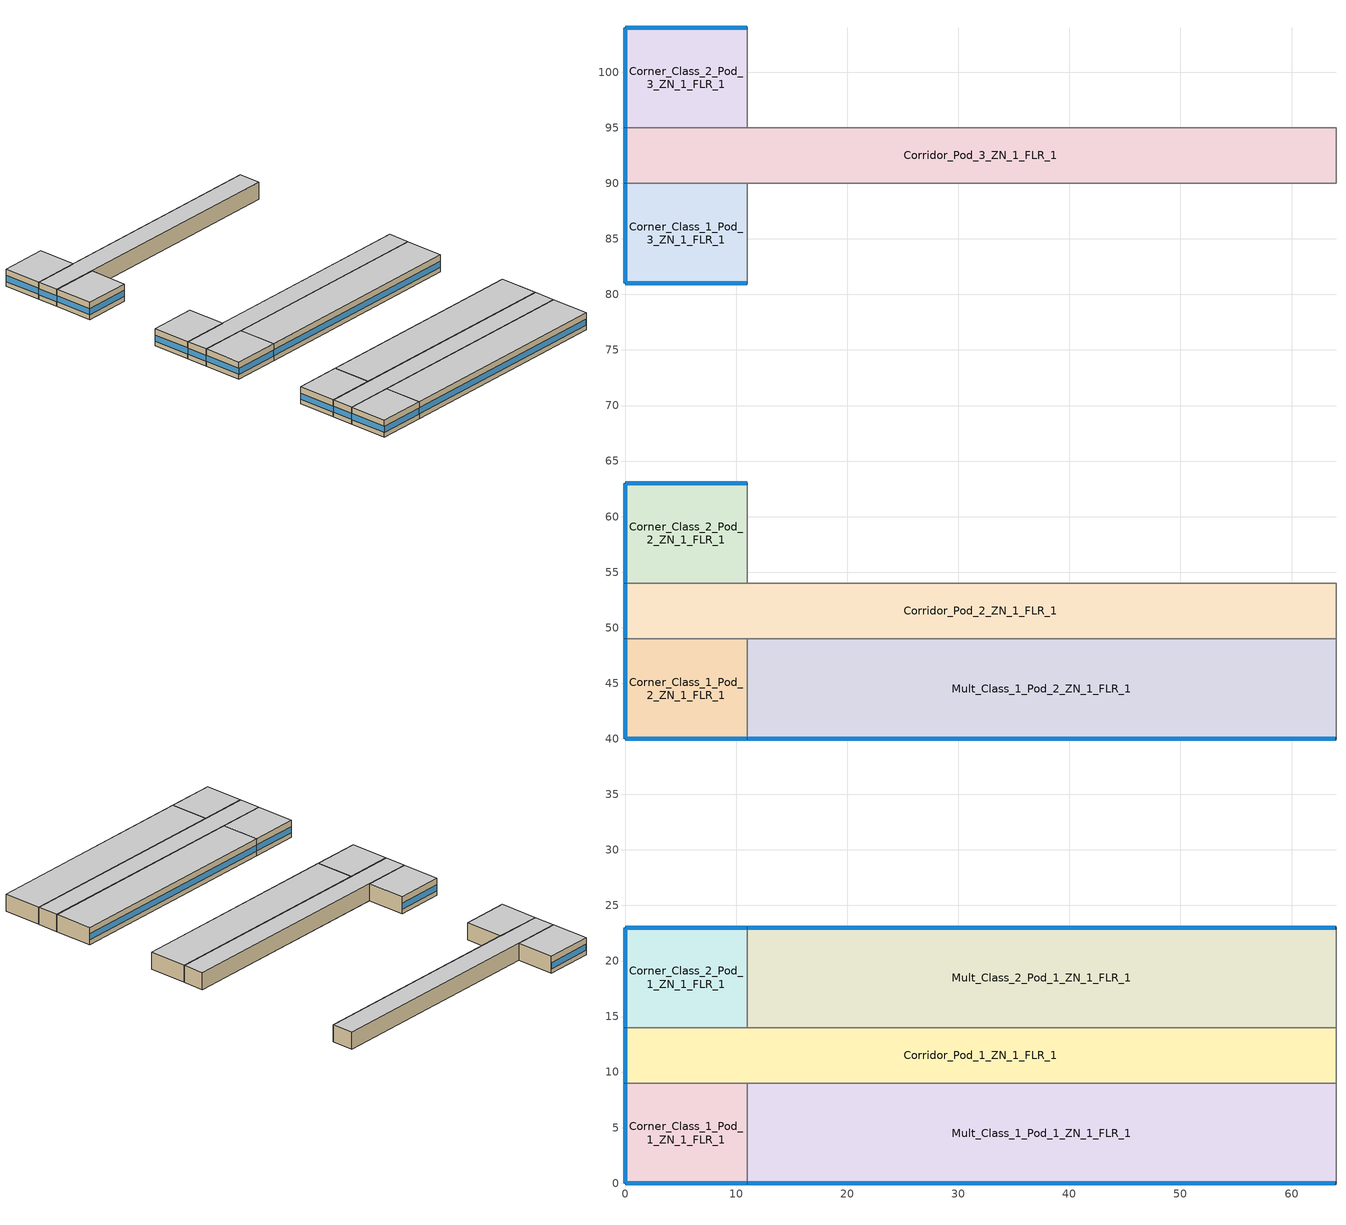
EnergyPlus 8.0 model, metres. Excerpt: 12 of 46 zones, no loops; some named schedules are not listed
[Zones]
Corner_Class_1_Pod_1_ZN_1_FLR_1
 floor ground (ext_slab_6in_with_carpet): 0,9 11,9 11,0 0,0 z0
 wall outside (nonres_ext_wall): 0,9 0,0 11,0 z0:4
 wall to Mult_Class_1_Pod_1_ZN_1_FLR_1 (int_wall): 11,0 11,9 z0:4
 wall to Corridor_Pod_1_ZN_1_FLR_1 (int_wall): 11,9 0,9 z0:4
 window (Window_U_0.72_SHGC_0.25): 0.05,0 10.95,0 z1.1:2.51; 0,8.95 0,0.05 z1.1:2.52
 ceiling to Corner_Class_1_Pod_1_ZN_1_FLR_2 (int_slab_ceiling): 0,0 11,0 11,9 0,9 z4
Mult_Class_1_Pod_1_ZN_1_FLR_1
 floor ground (ext_slab_6in_with_carpet): 11,9 64,9 64,0 11,0 z0
 wall outside (nonres_ext_wall): 11,0 64,0 z0:4
 wall to Lobby_ZN_1_FLR_1 (int_wall): 64,0 64,9 z0:4
 wall to Corridor_Pod_1_ZN_1_FLR_1 (int_wall): 64,9 11,9 z0:4
 window (Window_U_0.72_SHGC_0.25): 11.05,0 63.95,0 z1.1:2.5
 ceiling to Mult_Class_1_Pod_1_ZN_1_FLR_2 (int_slab_ceiling): 11,0 64,0 64,9 11,9 z4
Corridor_Pod_1_ZN_1_FLR_1
 floor ground (ext_slab_6in_with_carpet): 0,14 64,14 64,9 0,9 z0
 wall outside (nonres_ext_wall): 0,14 0,9 z0:4
 wall to Lobby_ZN_1_FLR_1 (int_wall): 64,9 64,14 z0:4
 wall to Mult_Class_2_Pod_1_ZN_1_FLR_1 (int_wall): 64,14 11,14 z0:4
 wall to Corner_Class_2_Pod_1_ZN_1_FLR_1 (int_wall): 11,14 0,14 z0:4
 window (Window_U_0.72_SHGC_0.25): 0,13.95 0,9.05 z1.1:2.53
 ceiling to Corridor_Pod_1_ZN_1_FLR_2 (int_slab_ceiling): 0,9 64,9 64,14 0,14 z4
Corner_Class_2_Pod_1_ZN_1_FLR_1
 floor ground (ext_slab_6in_with_carpet): 0,23 11,23 11,14 0,14 z0
 wall outside (nonres_ext_wall): 11,23 0,23 0,14 z0:4
 wall to Mult_Class_2_Pod_1_ZN_1_FLR_1 (int_wall): 11,14 11,23 z0:4
 window (Window_U_0.72_SHGC_0.25): 10.95,23 0.05,23 z1.1:2.51; 0,22.95 0,14.05 z1.1:2.52
 ceiling to Corner_Class_2_Pod_1_ZN_1_FLR_2 (int_slab_ceiling): 0,14 11,14 11,23 0,23 z4
Mult_Class_2_Pod_1_ZN_1_FLR_1
 floor ground (ext_slab_6in_with_carpet): 11,23 64,23 64,14 11,14 z0
 wall outside (nonres_ext_wall): 64,23 11,23 z0:4
 wall to Main_Corridor_ZN_1_FLR_1 (int_wall): 64,14 64,23 z0:4
 window (Window_U_0.72_SHGC_0.25): 63.95,23 11.05,23 z1.1:2.5
 ceiling to Mult_Class_2_Pod_1_ZN_1_FLR_2 (int_slab_ceiling): 11,14 64,14 64,23 11,23 z4
Corner_Class_1_Pod_2_ZN_1_FLR_1
 floor ground (ext_slab_6in_with_carpet): 0,49 11,49 11,40 0,40 z0
 wall outside (nonres_ext_wall): 0,49 0,40 11,40 z0:4
 wall to Mult_Class_1_Pod_2_ZN_1_FLR_1 (int_wall): 11,40 11,49 z0:4
 wall to Corridor_Pod_2_ZN_1_FLR_1 (int_wall): 11,49 0,49 z0:4
 window (Window_U_0.72_SHGC_0.25): 0.05,40 10.95,40 z1.1:2.51; 0,48.95 0,40.05 z1.1:2.52
 ceiling to Corner_Class_1_Pod_2_ZN_1_FLR_2 (int_slab_ceiling): 0,40 11,40 11,49 0,49 z4
Mult_Class_1_Pod_2_ZN_1_FLR_1
 floor ground (ext_slab_6in_with_carpet): 11,49 64,49 64,40 11,40 z0
 wall outside (nonres_ext_wall): 11,40 64,40 z0:4
 wall to Main_Corridor_ZN_1_FLR_1 (int_wall): 64,40 64,49 z0:4
 wall to Corridor_Pod_2_ZN_1_FLR_1 (int_wall): 64,49 11,49 z0:4
 window (Window_U_0.72_SHGC_0.25): 11.05,40 63.95,40 z1.1:2.5
 ceiling to Mult_Class_1_Pod_2_ZN_1_FLR_2 (int_slab_ceiling): 11,40 64,40 64,49 11,49 z4
Corridor_Pod_2_ZN_1_FLR_1
 floor ground (ext_slab_6in_with_carpet): 0,54 64,54 64,49 0,49 z0
 wall outside (nonres_ext_wall): 0,54 0,49 z0:4
 wall to Main_Corridor_ZN_1_FLR_1 (int_wall): 64,49 64,54 z0:4
 wall to Mult_Class_2_Pod_2_ZN_1_FLR_1 (int_wall): 64,54 11,54 z0:4
 wall to Corner_Class_2_Pod_2_ZN_1_FLR_1 (int_wall): 11,54 0,54 z0:4
 window (Window_U_0.72_SHGC_0.25): 0,53.95 0,49.05 z1.1:2.53
 ceiling to Corridor_Pod_2_ZN_1_FLR_2 (int_slab_ceiling): 0,49 64,49 64,54 0,54 z4
Corner_Class_2_Pod_2_ZN_1_FLR_1
 floor ground (ext_slab_6in_with_carpet): 0,63 11,63 11,54 0,54 z0
 wall outside (nonres_ext_wall): 11,63 0,63 0,54 z0:4
 wall to Mult_Class_2_Pod_2_ZN_1_FLR_1 (int_wall): 11,54 11,63 z0:4
 window (Window_U_0.72_SHGC_0.25): 10.95,63 0.05,63 z1.1:2.51; 0,62.95 0,54.05 z1.1:2.52
 ceiling to Corner_Class_2_Pod_2_ZN_1_FLR_2 (int_slab_ceiling): 0,54 11,54 11,63 0,63 z4
Corner_Class_1_Pod_3_ZN_1_FLR_1
 floor ground (ext_slab_6in_with_carpet): 0,90 11,90 11,81 0,81 z0
 wall outside (nonres_ext_wall): 0,90 0,81 11,81 z0:4
 wall to Mult_Class_1_Pod_3_ZN_1_FLR_1 (int_wall): 11,81 11,90 z0:4
 wall to Corridor_Pod_3_ZN_1_FLR_1 (int_wall): 11,90 0,90 z0:4
 window (Window_U_0.72_SHGC_0.25): 0.05,81 10.95,81 z1.1:2.51; 0,89.95 0,81.05 z1.1:2.52
 ceiling to Corner_Class_1_Pod_3_ZN_1_FLR_2 (int_slab_ceiling): 0,81 11,81 11,90 0,90 z4
Corridor_Pod_3_ZN_1_FLR_1
 floor ground (ext_slab_6in_with_carpet): 0,95 64,95 64,90 0,90 z0
 wall outside (nonres_ext_wall): 0,95 0,90 z0:4
 wall to Mult_Class_1_Pod_3_ZN_1_FLR_1 (int_wall): 11,90 64,90 z0:4
 wall to Bathrooms_ZN_1_FLR_1 (int_wall): 64,90 64,95 z0:4
 wall to Mult_Class_2_Pod_3_ZN_1_FLR_1 (int_wall): 64,95 11,95 z0:4
 wall to Corner_Class_2_Pod_3_ZN_1_FLR_1 (int_wall): 11,95 0,95 z0:4
 window (Window_U_0.72_SHGC_0.25): 0,94.95 0,90.05 z1.1:2.53
 ceiling to Corridor_Pod_3_ZN_1_FLR_2 (int_slab_ceiling): 0,90 64,90 64,95 0,95 z4
Corner_Class_2_Pod_3_ZN_1_FLR_1
 floor ground (ext_slab_6in_with_carpet): 0,104 11,104 11,95 0,95 z0
 wall outside (nonres_ext_wall): 11,104 0,104 0,95 z0:4
 wall to Mult_Class_2_Pod_3_ZN_1_FLR_1 (int_wall): 11,95 11,104 z0:4
 window (Window_U_0.72_SHGC_0.25): 10.95,104 0.05,104 z1.1:2.51; 0,103.95 0,95.05 z1.1:2.52
 ceiling to Corner_Class_2_Pod_3_ZN_1_FLR_2 (int_slab_ceiling): 0,95 11,95 11,104 0,104 z4
[Building]
Secondary School: North Axis {deg}=0; Terrain=City; Loads Convergence Tolerance Value=0.04; Temperature Convergence Tolerance Value {deltaC}=0.2; Solar Distribution=FullInteriorAndExterior; Maximum Number of Warmup Days=25; Minimum Number of Warmup Days=6
[Site:Location]
Site:Location=Houston Bush Intercontinental_TX_USA Design_Conditions; Latitude {N+ S-}=30; Longitude {W- E+}=-95.37; Time Zone Relative to GMT {GMT+/-}=-6; Elevation {m}=29
[SizingPeriod:DesignDay] Day of Month=21; Dry-Bulb Temperature Range Modifier Type=DefaultMultipliers; Humidity Condition Type=Wetbulb; Barometric Pressure {Pa}=100977; Rain {Yes/No}=No; Snow on ground {Yes/No}=No; Daylight Savings Time Indicator=No
Name | Month | Day Type | Maximum Dry-Bulb Temperature {C} | Daily Dry-Bulb Temperature Range {C} | Wetbulb at Maximum Dry-Bulb {C} | Wind Speed {m/s} design conditions vs. traditional 6.71 m/s (15 mph) | Wind Direction {Degrees; N=0, S=180} | Solar Model Indicator | Clearness {0.0 to 1.1} | Wind Speed {m/s} design conditions vs. traditional 3.35 m/s (7mph) | ASHRAE Clear Sky Optical Depth for Beam Irradiance (taub) | ASHRAE Clear Sky Optical Depth for Diffuse Irradiance (taud)
Houston Bush Intercontinental Ann Htg 99.6% Condns DB | 1 | WinterDesignDay | -1.6 | 0 | -1.6 | 2.8 | 0 | ASHRAEClearSky | 0
Houston Bush Intercontinental Ann Clg .4% Condns DB=>MWB | 7 | SummerDesignDay | 36 | 10.1 | 24.8 |  | 170 | ASHRAETau |  | 3.5 | 0.499 | 1.97
[Site:GroundTemperature:BuildingSurface]
20.84, 20.81, 20.85, 20.89, 20.94, 23.18, 23.51, 23.57, 23.6, 21.32, 21.03, 20.9
[Site:WaterMainsTemperature]
Calculation Method=CORRELATION; Annual Average Outdoor Air Temperature {C}=20.05; Maximum Difference In Monthly Average Outdoor Air Temperatures {deltaC}=17.0722
[Material]
Name | Roughness | Thickness {m} | Conductivity {W/m-K} | Density {kg/m3} | Specific Heat {J/kg-K} | Thermal Absorptance | Solar Absorptance | Visible Absorptance | Absorptance:Thermal | Absorptance:Solar | Absorptance:Visible
Std Wood 6inch | MediumSmooth | 0.15 | 0.12 | 540 | 1210 | 0.9 | 0.7 | 0.7
F07 25mm stucco | Smooth | 0.0254 | 0.72 | 1856 | 840 | 0.9 | 0.7 | 0.7
G01 13mm gypsum board | Smooth | 0.0127 | 0.16 | 800 | 1090 |  |  |  | 0.9 | 0.7 | 0.5
G01 16mm gypsum board | MediumSmooth | 0.0159 | 0.16 | 800 | 1090
100mm Normalweight concrete floor | MediumRough | 0.1016 | 2.31 | 2322 | 832
150mm Normalweight concrete floor | MediumRough | 0.1524 | 2.31 | 2322 | 832
[Material:NoMass]
CP02 CARPET PAD: VeryRough, 0.21648, 0.9, 0.7, 0.8
Nonres_Exterior_Wall_Insulation: MediumSmooth, 1.03652, 0.9, 0.7, 0.7
[Construction]
InteriorFurnishings: Std Wood 6inch
int_wall: G01 13mm gypsum board, G01 13mm gypsum board
ext_slab_6in_with_carpet: 150mm Normalweight concrete floor, CP02 CARPET PAD
int_slab_ceiling: CP02 CARPET PAD, 100mm Normalweight concrete floor
nonres_ext_wall: F07 25mm stucco, G01 16mm gypsum board, Nonres_Exterior_Wall_Insulation, G01 16mm gypsum board
Window_U_0.72_SHGC_0.25: REF B TINT MID 6MM
[WindowMaterial:Glazing]
REF B TINT MID 6MM: Optical Data Type=SpectralAverage; Thickness {m}=0.006; Solar Transmittance at Normal Incidence=0.1; Front Side Solar Reflectance at Normal Incidence=0.11; Back Side Solar Reflectance at Normal Incidence=0.41; Visible Transmittance at Normal Incidence=0.13; Front Side Visible Reflectance at Normal Incidence=0.1; Back Side Visible Reflectance at Normal Incidence=0.32; Infrared Transmittance at Normal Incidence=0; Front Side Infrared Hemispherical Emissivity=0.84; Back Side Infrared Hemispherical Emissivity=0.45; Conductivity {W/m-K}=0.9
[Zone] Type=1; Multiplier=1; Ceiling Height {m}=4; Floor Area {m2}=autocalculate; Part of Total Floor Area=Yes
Name | Volume {m3}
Corner_Class_1_Pod_1_ZN_1_FLR_1; Corner_Class_2_Pod_1_ZN_1_FLR_1; Corner_Class_1_Pod_2_ZN_1_FLR_1; Corner_Class_2_Pod_2_ZN_1_FLR_1; Corner_Class_1_Pod_3_ZN_1_FLR_1; Corner_Class_2_Pod_3_ZN_1_FLR_1 | 396
Mult_Class_1_Pod_1_ZN_1_FLR_1; Mult_Class_2_Pod_1_ZN_1_FLR_1; Mult_Class_1_Pod_2_ZN_1_FLR_1 | 1908
Corridor_Pod_1_ZN_1_FLR_1; Corridor_Pod_2_ZN_1_FLR_1; Corridor_Pod_3_ZN_1_FLR_1 | 1280
[InternalMass] Construction=InteriorFurnishings
Name | Zone | Surface Area {m2}
Corner_Class_1_Pod_1_ZN_1_FLR_1_InternalMass_1 | Corner_Class_1_Pod_1_ZN_1_FLR_1 | 198
Mult_Class_1_Pod_1_ZN_1_FLR_1_InternalMass_1 | Mult_Class_1_Pod_1_ZN_1_FLR_1 | 954
Corridor_Pod_1_ZN_1_FLR_1_InternalMass_1 | Corridor_Pod_1_ZN_1_FLR_1 | 640
Corner_Class_2_Pod_1_ZN_1_FLR_1_InternalMass_1 | Corner_Class_2_Pod_1_ZN_1_FLR_1 | 198
Mult_Class_2_Pod_1_ZN_1_FLR_1_InternalMass_1 | Mult_Class_2_Pod_1_ZN_1_FLR_1 | 954
Corner_Class_1_Pod_2_ZN_1_FLR_1_InternalMass_1 | Corner_Class_1_Pod_2_ZN_1_FLR_1 | 198
Mult_Class_1_Pod_2_ZN_1_FLR_1_InternalMass_1 | Mult_Class_1_Pod_2_ZN_1_FLR_1 | 954
Corridor_Pod_2_ZN_1_FLR_1_InternalMass_1 | Corridor_Pod_2_ZN_1_FLR_1 | 640
Corner_Class_2_Pod_2_ZN_1_FLR_1_InternalMass_1 | Corner_Class_2_Pod_2_ZN_1_FLR_1 | 198
Corner_Class_1_Pod_3_ZN_1_FLR_1_InternalMass_1 | Corner_Class_1_Pod_3_ZN_1_FLR_1 | 198
Corridor_Pod_3_ZN_1_FLR_1_InternalMass_1 | Corridor_Pod_3_ZN_1_FLR_1 | 640
Corner_Class_2_Pod_3_ZN_1_FLR_1_InternalMass_1 | Corner_Class_2_Pod_3_ZN_1_FLR_1 | 198
[People] Number of People Schedule=BLDG_OCC_SCH; Fraction Radiant=0.3; Sensible Heat Fraction=AUTOCALCULATE; Activity Level Schedule=ACTIVITY_SCH; Enable ASHRAE 55 Comfort Warnings=No; Mean Radiant Temperature Calculation Type=ZoneAveraged; Work Efficiency Schedule=WORK_EFF_SCH; Clothing Insulation Schedule=CLOTHING_SCH; Air Velocity Schedule=AIR_VELO_SCH; Thermal Comfort Model 1 Type=FANGER
Name | Zone or ZoneList | Number of People Calculation Method | Zone Floor Area per Person {m2/person}
Corner_Class_1_Pod_1_ZN_1_FLR_1 | Corner_Class_1_Pod_1_ZN_1_FLR_1 | Area/Person | 2.654
Mult_Class_1_Pod_1_ZN_1_FLR_1 | Mult_Class_1_Pod_1_ZN_1_FLR_1 | Area/Person | 2.654
Corridor_Pod_1_ZN_1_FLR_1 | Corridor_Pod_1_ZN_1_FLR_1 | People
Corner_Class_2_Pod_1_ZN_1_FLR_1 | Corner_Class_2_Pod_1_ZN_1_FLR_1 | Area/Person | 2.654
Mult_Class_2_Pod_1_ZN_1_FLR_1 | Mult_Class_2_Pod_1_ZN_1_FLR_1 | Area/Person | 2.654
Corner_Class_1_Pod_2_ZN_1_FLR_1 | Corner_Class_1_Pod_2_ZN_1_FLR_1 | Area/Person | 2.654
Mult_Class_1_Pod_2_ZN_1_FLR_1 | Mult_Class_1_Pod_2_ZN_1_FLR_1 | Area/Person | 2.654
Corridor_Pod_2_ZN_1_FLR_1 | Corridor_Pod_2_ZN_1_FLR_1 | People
Corner_Class_2_Pod_2_ZN_1_FLR_1 | Corner_Class_2_Pod_2_ZN_1_FLR_1 | Area/Person | 2.654
Corner_Class_1_Pod_3_ZN_1_FLR_1 | Corner_Class_1_Pod_3_ZN_1_FLR_1 | Area/Person | 2.654
Corridor_Pod_3_ZN_1_FLR_1 | Corridor_Pod_3_ZN_1_FLR_1 | People
Corner_Class_2_Pod_3_ZN_1_FLR_1 | Corner_Class_2_Pod_3_ZN_1_FLR_1 | Area/Person | 2.654
[Lights] Design Level Calculation Method=Watts/Area; Return Air Fraction=0; Fraction Radiant=0.37; Fraction Visible=0.2; Fraction Replaceable=1; Return Air Fraction Calculated from Plenum Temperature=No
Name | Zone or ZoneList | Schedule | Watts per Zone Floor Area {W/m2}2}
Corner_Class_1_Pod_1_ZN_1_FLR_1_Lights | Corner_Class_1_Pod_1_ZN_1_FLR_1 | BLDG_LIGHT_CLASSROOM_SCH | 13.3472
Mult_Class_1_Pod_1_ZN_1_FLR_1_Lights | Mult_Class_1_Pod_1_ZN_1_FLR_1 | BLDG_LIGHT_CLASSROOM_SCH | 13.3472
Corridor_Pod_1_ZN_1_FLR_1_Lights | Corridor_Pod_1_ZN_1_FLR_1 | BLDG_LIGHT_CORRIDOR_SCH | 7.10418
Corner_Class_2_Pod_1_ZN_1_FLR_1_Lights | Corner_Class_2_Pod_1_ZN_1_FLR_1 | BLDG_LIGHT_CLASSROOM_SCH | 13.3472
Mult_Class_2_Pod_1_ZN_1_FLR_1_Lights | Mult_Class_2_Pod_1_ZN_1_FLR_1 | BLDG_LIGHT_CLASSROOM_SCH | 13.3472
Corner_Class_1_Pod_2_ZN_1_FLR_1_Lights | Corner_Class_1_Pod_2_ZN_1_FLR_1 | BLDG_LIGHT_CLASSROOM_SCH | 13.3472
Mult_Class_1_Pod_2_ZN_1_FLR_1_Lights | Mult_Class_1_Pod_2_ZN_1_FLR_1 | BLDG_LIGHT_CLASSROOM_SCH | 13.3472
Corridor_Pod_2_ZN_1_FLR_1_Lights | Corridor_Pod_2_ZN_1_FLR_1 | BLDG_LIGHT_CORRIDOR_SCH | 7.10418
Corner_Class_2_Pod_2_ZN_1_FLR_1_Lights | Corner_Class_2_Pod_2_ZN_1_FLR_1 | BLDG_LIGHT_CLASSROOM_SCH | 13.3472
Corner_Class_1_Pod_3_ZN_1_FLR_1_Lights | Corner_Class_1_Pod_3_ZN_1_FLR_1 | BLDG_LIGHT_CLASSROOM_SCH | 13.3472
Corridor_Pod_3_ZN_1_FLR_1_Lights | Corridor_Pod_3_ZN_1_FLR_1 | BLDG_LIGHT_CORRIDOR_SCH | 7.10418
Corner_Class_2_Pod_3_ZN_1_FLR_1_Lights | Corner_Class_2_Pod_3_ZN_1_FLR_1 | BLDG_LIGHT_CLASSROOM_SCH | 13.3472
[ElectricEquipment] Schedule=BLDG_EQUIP_SCH; Design Level Calculation Method=EquipmentLevel; Fraction Latent=0; Fraction Radiant=0.5; Fraction Lost=0
Name | Zone or ZoneList | Design Level {W}
Corner_Class_1_Pod_1_ZN_1_FLR_1_PlugMisc_Equip | Corner_Class_1_Pod_1_ZN_1_FLR_1 | 990
Mult_Class_1_Pod_1_ZN_1_FLR_1_PlugMisc_Equip | Mult_Class_1_Pod_1_ZN_1_FLR_1 | 4770
Corridor_Pod_1_ZN_1_FLR_1_PlugMisc_Equip | Corridor_Pod_1_ZN_1_FLR_1 | 1280
Corner_Class_2_Pod_1_ZN_1_FLR_1_PlugMisc_Equip | Corner_Class_2_Pod_1_ZN_1_FLR_1 | 990
Mult_Class_2_Pod_1_ZN_1_FLR_1_PlugMisc_Equip | Mult_Class_2_Pod_1_ZN_1_FLR_1 | 4770
Corner_Class_1_Pod_2_ZN_1_FLR_1_PlugMisc_Equip | Corner_Class_1_Pod_2_ZN_1_FLR_1 | 990
Mult_Class_1_Pod_2_ZN_1_FLR_1_PlugMisc_Equip | Mult_Class_1_Pod_2_ZN_1_FLR_1 | 4770
Corridor_Pod_2_ZN_1_FLR_1_PlugMisc_Equip | Corridor_Pod_2_ZN_1_FLR_1 | 1280
Corner_Class_2_Pod_2_ZN_1_FLR_1_PlugMisc_Equip | Corner_Class_2_Pod_2_ZN_1_FLR_1 | 990
Corner_Class_1_Pod_3_ZN_1_FLR_1_PlugMisc_Equip | Corner_Class_1_Pod_3_ZN_1_FLR_1 | 990
Corridor_Pod_3_ZN_1_FLR_1_PlugMisc_Equip | Corridor_Pod_3_ZN_1_FLR_1 | 1280
Corner_Class_2_Pod_3_ZN_1_FLR_1_PlugMisc_Equip | Corner_Class_2_Pod_3_ZN_1_FLR_1 | 990
[Daylighting:Controls] Total Daylighting Reference Points=2; Z-Coordinate of First Reference Point {m}=0.762; Z-Coordinate of Second Reference Point {m}=0.762; Illuminance Setpoint at First Reference Point {lux}=500; Illuminance Setpoint at Second Reference Point {lux}=500; Lighting Control Type=2; Maximum Allowable Discomfort Glare Index=22; Minimum Input Power Fraction for Continuous Dimming Control=0.3; Minimum Light Output Fraction for Continuous Dimming Control=0.2; Number of Stepped Control Steps=3; Probability Lighting will be Reset When Needed in Manual Stepped Control=1
Name | X-Coordinate of First Reference Point {m} | Y-Coordinate of First Reference Point {m} | X-Coordinate of Second Reference Point {m} | Y-Coordinate of Second Reference Point {m} | Fraction of Zone Controlled by First Reference Point | Fraction of Zone Controlled by Second Reference Point | Glare Calculation Azimuth Angle of View Direction Clockwise from Zone y-Axis {deg}
Corner_Class_1_Pod_1_ZN_1_FLR_1; Corner_Class_1_Pod_2_ZN_1_FLR_1; Corner_Class_1_Pod_3_ZN_1_FLR_1 | 1.6764 | 4.5 | 5.5 | 1.6764 | 0.22 | 0.22 | 180
Mult_Class_1_Pod_1_ZN_1_FLR_1; Mult_Class_1_Pod_2_ZN_1_FLR_1 | 13.2588 | 1.6764 | 39.7764 | 1.6764 | 0.14 | 0.14 | 180
Corner_Class_2_Pod_1_ZN_1_FLR_1; Corner_Class_2_Pod_2_ZN_1_FLR_1; Corner_Class_2_Pod_3_ZN_1_FLR_1 | 1.6764 | 4.5 | 5.5 | 7.3236 | 0.22 | 0.22 | 270
Mult_Class_2_Pod_1_ZN_1_FLR_1 | 13.2588 | 7.3236 | 39.7764 | 7.3236 | 0.14 | 0.14 | 0
[ZoneInfiltration:DesignFlowRate] Schedule=INFIL_SCH_PNNL; Design Flow Rate Calculation Method=Flow/ExteriorArea; Flow per Exterior Surface Area {m3/s-m2}=0.00056896; Constant Term Coefficient=0; Temperature Term Coefficient=0; Velocity Term Coefficient=0.224; Velocity Squared Term Coefficient=0
Name | Zone or ZoneList
Corner_Class_1_Pod_1_ZN_1_FLR_1_Infiltration | Corner_Class_1_Pod_1_ZN_1_FLR_1
Mult_Class_1_Pod_1_ZN_1_FLR_1_Infiltration | Mult_Class_1_Pod_1_ZN_1_FLR_1
Corridor_Pod_1_ZN_1_FLR_1_Infiltration | Corridor_Pod_1_ZN_1_FLR_1
Corner_Class_2_Pod_1_ZN_1_FLR_1_Infiltration | Corner_Class_2_Pod_1_ZN_1_FLR_1
Mult_Class_2_Pod_1_ZN_1_FLR_1_Infiltration | Mult_Class_2_Pod_1_ZN_1_FLR_1
Corner_Class_1_Pod_2_ZN_1_FLR_1_Infiltration | Corner_Class_1_Pod_2_ZN_1_FLR_1
Mult_Class_1_Pod_2_ZN_1_FLR_1_Infiltration | Mult_Class_1_Pod_2_ZN_1_FLR_1
Corridor_Pod_2_ZN_1_FLR_1_Infiltration | Corridor_Pod_2_ZN_1_FLR_1
Corner_Class_2_Pod_2_ZN_1_FLR_1_Infiltration | Corner_Class_2_Pod_2_ZN_1_FLR_1
Corner_Class_1_Pod_3_ZN_1_FLR_1_Infiltration | Corner_Class_1_Pod_3_ZN_1_FLR_1
Corridor_Pod_3_ZN_1_FLR_1_Infiltration | Corridor_Pod_3_ZN_1_FLR_1
Corner_Class_2_Pod_3_ZN_1_FLR_1_Infiltration | Corner_Class_2_Pod_3_ZN_1_FLR_1
[Exterior:Lights] Control Option=AstronomicalClock
Name | Schedule | Design Level {W}
Exterior_Lights_a | Exterior_lighting_schedule_a | 353.47
Exterior_Lights_b | Exterior_lighting_schedule_b | 8427.85
